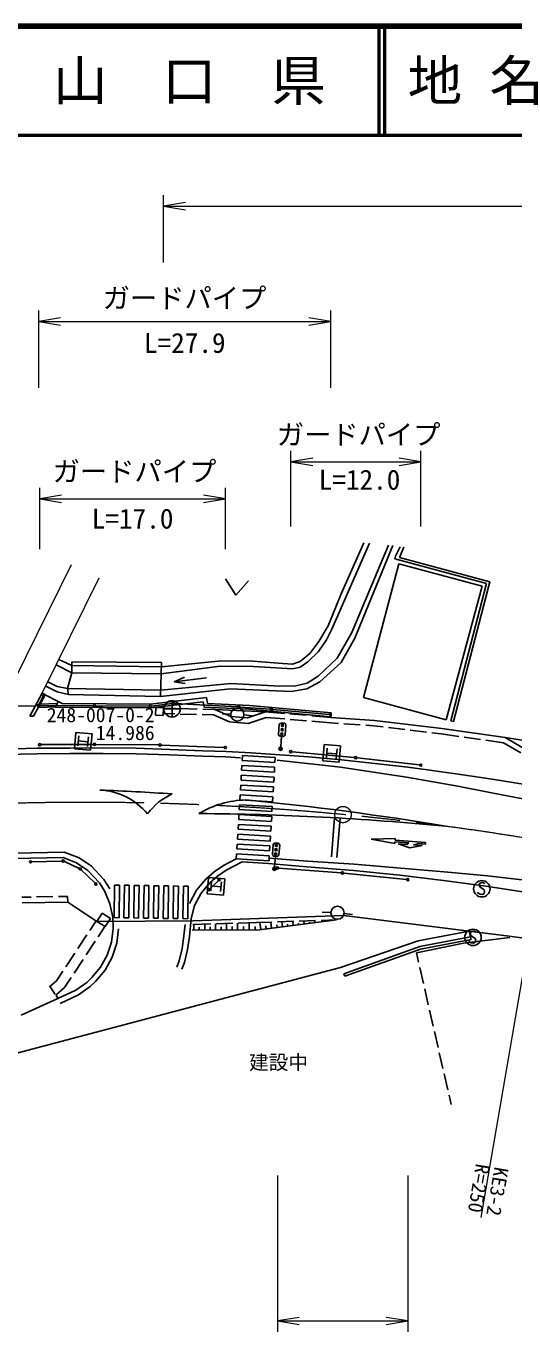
# Model space of a CAD drawing. Units: millimetres, scale not verified. Extents: x 40000 to 680000, y 20000 to 380000.
# Drawn here: x 335424 to 380114, y 260315 to 380000 of the extents above; entities that cross this region are included whole.
import ezdxf
from ezdxf.enums import TextEntityAlignment as Align

# ---------------------------------------------------------------- set-up
doc = ezdxf.new("R2010")
doc.units = ezdxf.units.MM
doc.header["$LTSCALE"] = 1000
doc.linetypes.add('CHAIN', pattern=[18.5, 12, -1.5, 3.5, -1.5])
for name, color, linetype, lineweight in [('M-BGD', 7, 'Continuous', 25), ('M-BMK', 2, 'CHAIN', 13), ('M-BMK-OTRS', 5, 'Continuous', 25), ('M-BMK-SRVR', 3, 'Continuous', 25), ('M-STR-HTXT', 7, 'Continuous', 13), ('M-STR-STRC', 7, 'Continuous', 25), ('M-TTL', 2, 'Continuous', 140), ('M-TTL-LINE', 7, 'Continuous', 50), ('M-WORK', 1, 'Continuous', 13)]:
    doc.layers.add(name, color=color, linetype=linetype, lineweight=lineweight)
doc.layers.add('M-TTL-TXT', color=7, linetype='Continuous')
doc.styles.add('ＭＳ ゴシック', font='')
doc.styles.get('ＭＳ ゴシック').set_extended_font_data('MS Gothic')

# ---------------------------------------------------------------- blocks, each defined once
blk = doc.blocks.new('open_arrow')
at = {"color": 0, "linetype": 'Continuous', "lineweight": -2}
blk.add_lwpolyline([(7.5, 1.25), (0, 0), (7.5, -1.25)], dxfattribs=at)

msp = doc.modelspace()

# ---------------------------------------------------------------- linework, layer by layer
at = {"layer": 'M-BGD'}
for p, q in [((366893, 332593), (363445, 324719)), ((364296, 327956), (366379, 332624)), ((365253, 324417), (368629, 332433)), ((369013, 332379), (365532, 323885)), ((369683, 332286), (369257, 331404)), ((369634, 331302), (370022, 332238)), ((366336, 318475), (369578, 330705)), ((369257, 331404), (369192, 331162)), ((369192, 331162), (377614, 328898)), ((369578, 330705), (377221, 328672)), ((369634, 331302), (377918, 329075)), ((353706, 329325), (354637, 327843)), ((354637, 327843), (355799, 329152)), ((363090, 325022), (364296, 327956)), ((377221, 328672), (373919, 316424)), ((377614, 328898), (374336, 316315)), ((377918, 329075), (374578, 316252)), ((362238, 323592), (363090, 325022)), ((363445, 324719), (362949, 323734)), ((363920, 322060), (365253, 324417)), ((361418, 322486), (362238, 323592)), ((362949, 323734), (362218, 322679)), ((365532, 323885), (364281, 321680)), ((339610, 321385), (338434, 321957)), ((360522, 321761), (361418, 322486)), ((362218, 322679), (361248, 321728)), ((362197, 320417), (363920, 322060)), ((339621, 320728), (338187, 321456)), ((339603, 321740), (347832, 321659)), ((339621, 320728), (339603, 321740)), ((339610, 321385), (347822, 321271)), ((347832, 321659), (347748, 318554)), ((353217, 321325), (347804, 320617)), ((353313, 321816), (347822, 321271)), ((356256, 321307), (353217, 321325)), ((353313, 321816), (356195, 321800)), ((356195, 321800), (358952, 321572)), ((359867, 321076), (356256, 321307)), ((358952, 321572), (359844, 321513)), ((359844, 321513), (360522, 321761)), ((360547, 321257), (359867, 321076)), ((361248, 321728), (360547, 321257)), ((364281, 321680), (362350, 319884)), ((338263, 319461), (337412, 319887)), ((339209, 319272), (339621, 320728)), ((339621, 320728), (347804, 320617)), ((354194, 319743), (347763, 319127)), ((348974, 319907), (349930, 320327)), ((348974, 319907), (351943, 320273)), ((348974, 319907), (350003, 319732)), ((354194, 319743), (358660, 319512)), ((360140, 319536), (361175, 319773)), ((362350, 319884), (361149, 319267)), ((361175, 319773), (362197, 320417)), ((336899, 318847), (335774, 316744)), ((337164, 318706), (336113, 316742)), ((337164, 318706), (336899, 318847)), ((338353, 318083), (337164, 318706)), ((338253, 318985), (337221, 319499)), ((339304, 318737), (338253, 318985)), ((339209, 319272), (338263, 319461)), ((339209, 319272), (347763, 319127)), ((339304, 318737), (339209, 319272)), ((339304, 318737), (347748, 318554)), ((346812, 317859), (351947, 318452)), ((354127, 319262), (347748, 318554)), ((351947, 318452), (352036, 317921)), ((359737, 319010), (354127, 319262)), ((358660, 319512), (360140, 319536)), ((361149, 319267), (359737, 319010)), ((373919, 316424), (366336, 318475)), ((336537, 317534), (338140, 317610)), ((336702, 317842), (338278, 317916)), ((338353, 318083), (338121, 317568)), ((338353, 318083), (338728, 317914)), ((338728, 317914), (346812, 317859)), ((346831, 317509), (351657, 318066)), ((347297, 317540), (347264, 316844)), ((347999, 317507), (347297, 317540)), ((347966, 316811), (347999, 317507)), ((351657, 318066), (351737, 317585)), ((351737, 317585), (355875, 317379)), ((352036, 317921), (355899, 317728)), ((352719, 317359), (354189, 316709)), ((355875, 317379), (363330, 316701)), ((355899, 317728), (363361, 317049)), ((336113, 316742), (335774, 316744)), ((347264, 316844), (347966, 316811)), ((347975, 316989), (349041, 316960)), ((349541, 316946), (351040, 316905)), ((351540, 316891), (352607, 316862)), ((352607, 316862), (354065, 316217)), ((354174, 316928), (353375, 316950)), ((354065, 316217), (355766, 316086)), ((354189, 316709), (355702, 316593)), ((355372, 316862), (356169, 316794)), ((355702, 316593), (357358, 317150)), ((355766, 316086), (357419, 316643)), ((357419, 316643), (359114, 316498)), ((358550, 315085), (358624, 315982)), ((358624, 315982), (358682, 316078)), ((358682, 316078), (358786, 316119)), ((358786, 316119), (359085, 316095)), ((359085, 316095), (359181, 316037)), ((359181, 316037), (359222, 315933)), ((359612, 316455), (361107, 316327)), ((361605, 316284), (363299, 316139)), ((363299, 316139), (364050, 316088)), ((363361, 317049), (363330, 316701)), ((364549, 316053), (366046, 315950)), ((374578, 316252), (374336, 316315)), ((358592, 314982), (358550, 315085)), ((358687, 314924), (358592, 314982)), ((358986, 314899), (358687, 314924)), ((358837, 314911), (358754, 313915)), ((359090, 314940), (358986, 314899)), ((359148, 315036), (359090, 314940)), ((359222, 315933), (359148, 315036)), ((366545, 315916), (367296, 315864)), ((367296, 315864), (368142, 315762)), ((368638, 315702), (370127, 315523)), ((370624, 315463), (372113, 315283)), ((372609, 315223), (373455, 315121)), ((373455, 315121), (375069, 314894)), ((375565, 314825), (377050, 314616)), ((379327, 314801), (380940, 313859)), ((333408, 313738), (336436, 313803)), ((336436, 313803), (339428, 313823)), ((339428, 313823), (342480, 313834)), ((342480, 313834), (345515, 313807)), ((345515, 313807), (348578, 313704)), ((348578, 313704), (351623, 313588)), ((351623, 313588), (353763, 313513)), ((377545, 314546), (379159, 314320)), ((379159, 314320), (380767, 313381)), ((353763, 313513), (356031, 313379)), ((356031, 313379), (358238, 313243)), ((358238, 313243), (361301, 313030)), ((361301, 313030), (364335, 312756)), ((364335, 312756), (367360, 312420)), ((367360, 312420), (370385, 312074)), ((370385, 312074), (372208, 311822)), ((372208, 311822), (375223, 311410)), ((375223, 311410), (378132, 310971)), ((378132, 310971), (381162, 310496)), ((357984, 304088), (358058, 304985)), ((358025, 303984), (357984, 304088)), ((358058, 304985), (358116, 305080)), ((358116, 305080), (358220, 305122)), ((358220, 305122), (358519, 305097)), ((358519, 305097), (358614, 305039)), ((358582, 304038), (358524, 303943)), ((358656, 304935), (358582, 304038)), ((358614, 305039), (358656, 304935)), ((334362, 303699), (338814, 303794)), ((338814, 303794), (340035, 303309)), ((340035, 303309), (341080, 302610)), ((353756, 302638), (355218, 303389)), ((355218, 303389), (357644, 303234)), ((357644, 303234), (361156, 302953)), ((358121, 303926), (358025, 303984)), ((358420, 303901), (358121, 303926)), ((358270, 303914), (358188, 302917)), ((358524, 303943), (358420, 303901)), ((361156, 302953), (365411, 302608)), ((341080, 302610), (342137, 301487)), ((352256, 301470), (352964, 302086)), ((352964, 302086), (353756, 302638)), ((365411, 302608), (369658, 302169)), ((369658, 302169), (373920, 301652)), ((373920, 301652), (377549, 301165)), ((342137, 301487), (342632, 300691)), ((342632, 300691), (343108, 299536)), ((350853, 299395), (351452, 300525)), ((351452, 300525), (352256, 301470)), ((377549, 301165), (381734, 300537)), ((335885, 300170), (335040, 300154)), ((337885, 300209), (336385, 300180)), ((339230, 300236), (338385, 300219)), ((339230, 300236), (339240, 299716)), ((343108, 299536), (343374, 298316)), ((350532, 298196), (350853, 299395)), ((342398, 298693), (341913, 297935)), ((343144, 298216), (342398, 298693)), ((342659, 297458), (343144, 298216)), ((343374, 298316), (343386, 297292)), ((350387, 296562), (350532, 298196)), ((356562, 297144), (363868, 298079)), ((363868, 298079), (362449, 298032)), ((363350, 298758), (362551, 298788)), ((364546, 298670), (365341, 298582)), ((341274, 297114), (341849, 297978)), ((341913, 297935), (342659, 297458)), ((342031, 296537), (342644, 297459)), ((343386, 297292), (343232, 296041)), ((350638, 297152), (356562, 297144)), ((352362, 297707), (350692, 297657)), ((350787, 297152), (350788, 297660)), ((351287, 297152), (351287, 297421)), ((351787, 297151), (351788, 297690)), ((352287, 297150), (352287, 297435)), ((352787, 297149), (352788, 297720)), ((354361, 297768), (352862, 297722)), ((353287, 297149), (353287, 297450)), ((353787, 297148), (353788, 297751)), ((354295, 297147), (354295, 297465)), ((354803, 297146), (354804, 297781)), ((356531, 297834), (354861, 297783)), ((355338, 297146), (355339, 297480)), ((355873, 297145), (355874, 297814)), ((356401, 297144), (356401, 297474)), ((357951, 297881), (356531, 297834)), ((356925, 297190), (356841, 297844)), ((357421, 297254), (357385, 297534)), ((357917, 297317), (357845, 297878)), ((358413, 297381), (358383, 297614)), ((359950, 297948), (358451, 297898)), ((358909, 297444), (358849, 297911)), ((359405, 297508), (359381, 297695)), ((359901, 297571), (359853, 297945)), ((360397, 297635), (360379, 297775)), ((361949, 298015), (360450, 297965)), ((360893, 297698), (360857, 297979)), ((361389, 297762), (361377, 297855)), ((361885, 297825), (361861, 298012)), ((371336, 296150), (376014, 297054)), ((376014, 297054), (376145, 296534)), ((340167, 295448), (340997, 296697)), ((340924, 294871), (341755, 296120)), ((343232, 296041), (342844, 294857)), ((350219, 295353), (350387, 296562)), ((364224, 293721), (371336, 296150)), ((371499, 295637), (364532, 293142)), ((375502, 295957), (371186, 295050)), ((376145, 296534), (371499, 295637)), ((376192, 296288), (371565, 295395)), ((379745, 296472), (375502, 295957)), ((376145, 296534), (376192, 296288)), ((339060, 293782), (339890, 295032)), ((339817, 293205), (340648, 294455)), ((342844, 294857), (342253, 293748)), ((349933, 294158), (350219, 295353)), ((371565, 295395), (364615, 292909)), ((371383, 294191), (371186, 295050)), ((364224, 293721), (332912, 285447)), ((338209, 292502), (338783, 293366)), ((342253, 293748), (341447, 292791)), ((349688, 293559), (349933, 294158)), ((371829, 292242), (371494, 293704)), ((337557, 291941), (338209, 292502)), ((338927, 291867), (339540, 292789)), ((340983, 292354), (339965, 291645)), ((341447, 292791), (340983, 292354)), ((364532, 293142), (364615, 292909)), ((338339, 290876), (334984, 289348)), ((338092, 291230), (337608, 292008)), ((338176, 291221), (338927, 291867)), ((338176, 291221), (338339, 290876)), ((339965, 291645), (338339, 290876)), ((372276, 290292), (371941, 291754)), ((372723, 288343), (372388, 289805)), ((373170, 286393), (372835, 287855)), ((373616, 284444), (373281, 285906)), ((374063, 282494), (373728, 283956)), ((374372, 281148), (374175, 282007))]:
    msp.add_line(p, q, dxfattribs=at)
for centre, radius in [((354773, 316893), 600), ((358919, 315908), 100), ((358853, 315110), 100), ((358886, 315509), 100), ((358853, 315110), 50), ((358886, 315509), 50), ((358919, 315908), 50), ((358742, 313765), 150), ((358742, 313765), 100), ((358742, 313765), 50), ((358287, 304113), 100), ((358320, 304511), 100), ((358287, 304113), 50), ((358353, 304910), 100), ((358320, 304511), 50), ((358353, 304910), 50), ((358175, 302767), 150), ((358175, 302767), 100), ((358175, 302767), 50), ((363950, 298736), 600)]:
    msp.add_circle(centre, radius, dxfattribs=at)
msp.add_arc((355798, 300268), 8812, 120.99941, 121.0302, dxfattribs=at)
at = {"layer": 'M-BMK'}
msp.add_circle((364456, 307731), 750, dxfattribs=at)
msp.add_arc((340832, 58850), 250000, 80.28109, 92.53072, dxfattribs=at)
at = {"layer": 'M-BMK-OTRS'}
for p, q in [((333185, 317683), (336253, 317668)), ((338121, 317568), (346831, 317509)), ((347998, 317489), (349109, 317458)), ((349609, 317445), (351108, 317403)), ((351608, 317389), (352719, 317359)), ((352719, 317359), (357358, 317150)), ((357358, 317150), (359100, 317001)), ((359599, 316958), (361093, 316830)), ((361591, 316787), (363334, 316638)), ((363334, 316638), (367343, 316362)), ((367343, 316362), (373520, 315617)), ((373520, 315617), (379327, 314801)), ((379327, 314801), (384071, 314046)), ((339240, 299716), (335058, 299634)), ((339240, 299716), (341913, 297935)), ((364527, 298473), (350728, 297997)), ((379692, 296578), (364527, 298473)), ((341913, 297935), (350728, 297997)), ((381511, 296354), (379692, 296578))]:
    msp.add_line(p, q, dxfattribs=at)
at = {"layer": 'M-BMK-SRVR'}
for p, q in [((349540, 317421), (348040, 317420)), ((348790, 318170), (348790, 316670))]:
    msp.add_line(p, q, dxfattribs=at)
msp.add_circle((348790, 317420), 750, dxfattribs=at)
at = {"layer": 'M-STR-HTXT'}
for p, q in [((348014, 358345), (348014, 364492)), ((348014, 363492), (526468, 363492)), ((336586, 346845), (336586, 353930)), ((363330, 346845), (363330, 353930)), ((336586, 352930), (363330, 352930)), ((359678, 334126), (359678, 341060)), ((359678, 340060), (371598, 340060)), ((371598, 334126), (371598, 341060)), ((336676, 332054), (336676, 337679)), ((353687, 332054), (353687, 337679)), ((336676, 336679), (353687, 336679)), ((377132, 270794), (383035, 305262)), ((358443, 274640), (358443, 260315)), ((370402, 274640), (370402, 260315)), ((358443, 261315), (370402, 261315))]:
    msp.add_line(p, q, dxfattribs=at)
at = {"layer": 'M-STR-STRC'}
for p, q in [((336991, 318587), (336625, 317832)), ((336696, 317719), (341559, 317693)), ((341809, 317692), (346672, 317666)), ((346921, 317681), (348798, 317908)), ((349047, 317916), (354784, 317594)), ((355034, 317578), (357779, 317386)), ((358028, 317365), (363190, 316889)), ((339841, 313763), (339965, 315258)), ((339965, 315258), (341460, 315134)), ((340239, 314934), (340165, 314037)), ((341136, 314860), (341062, 313963)), ((341460, 315134), (341336, 313639)), ((341561, 314163), (336787, 314142)), ((341336, 313639), (339841, 313763)), ((340202, 314485), (341099, 314411)), ((347562, 314112), (341811, 314163)), ((353548, 313882), (347812, 314106)), ((362622, 312651), (362746, 314146)), ((362746, 314146), (364240, 314022)), ((363020, 313822), (362946, 312925)), ((363917, 313748), (363843, 312851)), ((364240, 314022), (364117, 312527)), ((333418, 313238), (336439, 313303)), ((336439, 313303), (339430, 313323)), ((339430, 313323), (342476, 313334)), ((342476, 313334), (345498, 313307)), ((345498, 313307), (348559, 313205)), ((348559, 313205), (351606, 313088)), ((351606, 313088), (353733, 313014)), ((353733, 313014), (355065, 312936)), ((355223, 312694), (355251, 313145)), ((355223, 312694), (358221, 312514)), ((358248, 312965), (355251, 313145)), ((358221, 312514), (358248, 312965)), ((358429, 312720), (364231, 312084)), ((359789, 313488), (365496, 312957)), ((364117, 312527), (362622, 312651)), ((362983, 313374), (363880, 313300)), ((365744, 312931), (371460, 312280)), ((355142, 311342), (355115, 310892)), ((358140, 311162), (355142, 311342)), ((355196, 312244), (355169, 311793)), ((355169, 311793), (358167, 311613)), ((358194, 312064), (355196, 312244)), ((358167, 311613), (358194, 312064)), ((364231, 312084), (367260, 311630)), ((367260, 311630), (370263, 311150)), ((355088, 310441), (355061, 309990)), ((355061, 309990), (358059, 309810)), ((358086, 310261), (355088, 310441)), ((355115, 310892), (358113, 310712)), ((358059, 309810), (358086, 310261)), ((358113, 310712), (358140, 311162)), ((370263, 311150), (374974, 310321)), ((374974, 310321), (377899, 309751)), ((355034, 309540), (355007, 309089)), ((355007, 309089), (358005, 308909)), ((358032, 309360), (355034, 309540)), ((358005, 308909), (358032, 309360)), ((377899, 309751), (380929, 309179)), ((354899, 307286), (354926, 307737)), ((354926, 307737), (357924, 307557)), ((354980, 308638), (354953, 308188)), ((354953, 308188), (357951, 308008)), ((357978, 308458), (354980, 308638)), ((357951, 308008), (357978, 308458)), ((354872, 306836), (354845, 306385)), ((357869, 306656), (354872, 306836)), ((357896, 307106), (354899, 307286)), ((357842, 306205), (357869, 306656)), ((357924, 307557), (357896, 307106)), ((363393, 303847), (363691, 307436)), ((363891, 303800), (364191, 307407)), ((354791, 305484), (354818, 305934)), ((354791, 305484), (357788, 305304)), ((357815, 305754), (354818, 305934)), ((354845, 306385), (357842, 306205)), ((357788, 305304), (357815, 305754)), ((367031, 305468), (369242, 305531)), ((369209, 305082), (367031, 305468)), ((369220, 305232), (369209, 305082)), ((370504, 305137), (369220, 305232)), ((369242, 305531), (369231, 305381)), ((369231, 305381), (372024, 305176)), ((334351, 304199), (338905, 304296)), ((338905, 304296), (340269, 303754)), ((354709, 304132), (354682, 303681)), ((357707, 303952), (354709, 304132)), ((354763, 305033), (354736, 304582)), ((354736, 304582), (357734, 304402)), ((357761, 304853), (354763, 305033)), ((357734, 304402), (357761, 304853)), ((370583, 304680), (369508, 305060)), ((369508, 305060), (370306, 305001)), ((370306, 305001), (370504, 305137)), ((371702, 304899), (370583, 304680)), ((371408, 305071), (370904, 304957)), ((370904, 304957), (371702, 304899)), ((372012, 305026), (371408, 305071)), ((372024, 305176), (372012, 305026)), ((335945, 303401), (338690, 303467)), ((338929, 303418), (340272, 302803)), ((340269, 303754), (341405, 302994)), ((341405, 302994), (342536, 301794)), ((352656, 302481), (353497, 303067)), ((353497, 303067), (354684, 303678)), ((354682, 303681), (357680, 303501)), ((357680, 303501), (357707, 303952)), ((357694, 303731), (361196, 303452)), ((358557, 302822), (364279, 302392)), ((365473, 303186), (361196, 303452)), ((369742, 302827), (365473, 303186)), ((374074, 302440), (369742, 302827)), ((340476, 302665), (341723, 301461)), ((342536, 301794), (343079, 300919)), ((351036, 300807), (351899, 301822)), ((351899, 301822), (352656, 302481)), ((352019, 300465), (352143, 301960)), ((352143, 301960), (353638, 301837)), ((352255, 300937), (353014, 301660)), ((352417, 301637), (352343, 300740)), ((353638, 301837), (353514, 300342)), ((364528, 302370), (370268, 301784)), ((377687, 302102), (374074, 302440)), ((381924, 301635), (377687, 302102)), ((343484, 298284), (343528, 301268)), ((343528, 301268), (343979, 301261)), ((343979, 301261), (343934, 298278)), ((344384, 298271), (344429, 301254)), ((344429, 301254), (344879, 301248)), ((344879, 301248), (344834, 298264)), ((345285, 298257), (345329, 301241)), ((345329, 301241), (345779, 301234)), ((345779, 301234), (345735, 298250)), ((346185, 298244), (346230, 301227)), ((346230, 301227), (346680, 301221)), ((346680, 301221), (346635, 298237)), ((347130, 301214), (347085, 298230)), ((347580, 301207), (347130, 301214)), ((347536, 298224), (347580, 301207)), ((347986, 298217), (348030, 301200)), ((348030, 301200), (348481, 301194)), ((348481, 301194), (348436, 298210)), ((348931, 301187), (348886, 298203)), ((349381, 301180), (348931, 301187)), ((349337, 298197), (349381, 301180)), ((349831, 301173), (349787, 298190)), ((350282, 301167), (349831, 301173)), ((350282, 301167), (350237, 298183)), ((350385, 299579), (351036, 300807)), ((353514, 300342), (352019, 300465)), ((352380, 301188), (353277, 301114)), ((353314, 301562), (353240, 300666)), ((376845, 300535), (376792, 300629)), ((377017, 300430), (376845, 300535)), ((376979, 301427), (376934, 301250)), ((376934, 301250), (376981, 301095)), ((377165, 301501), (376979, 301427)), ((376981, 301095), (377380, 300821)), ((377226, 300413), (377017, 300430)), ((377285, 301492), (377165, 301501)), ((377383, 300490), (377226, 300413)), ((377402, 301452), (377285, 301492)), ((377380, 300821), (377428, 300667)), ((377428, 300667), (377383, 300490)), ((377457, 301387), (377402, 301452)), ((343484, 298284), (343934, 298278)), ((344834, 298264), (344384, 298271)), ((345735, 298250), (345285, 298257)), ((346635, 298237), (346185, 298244)), ((347085, 298230), (347536, 298224)), ((348436, 298210), (347986, 298217)), ((348886, 298203), (349337, 298197)), ((349787, 298190), (350237, 298183)), ((343886, 297265), (343722, 295932)), ((349889, 296606), (349982, 297653)), ((376169, 296973), (376125, 296796)), ((376356, 297048), (376169, 296973)), ((376476, 297038), (376356, 297048)), ((376593, 296998), (376476, 297038)), ((376648, 296934), (376593, 296998)), ((343722, 295932), (343306, 294660)), ((349727, 295445), (349889, 296606)), ((376035, 296081), (375983, 296176)), ((376207, 295977), (376035, 296081)), ((376125, 296796), (376172, 296642)), ((376172, 296642), (376571, 296368)), ((376417, 295959), (376207, 295977)), ((376574, 296037), (376417, 295959)), ((376571, 296368), (376618, 296214)), ((376618, 296214), (376574, 296037)), ((343306, 294660), (342669, 293467)), ((349456, 294312), (349727, 295445)), ((342669, 293467), (341790, 292427)), ((349225, 293749), (349456, 294312)), ((341790, 292427), (341299, 291965)), ((340216, 291211), (338553, 290424)), ((341299, 291965), (340216, 291211))]:
    msp.add_line(p, q, dxfattribs=at)
for centre, radius in [((337045, 318699), 100), ((336571, 317720), 100), ((341684, 317693), 100), ((346797, 317666), 100), ((348923, 317923), 100), ((354909, 317587), 100), ((357904, 317377), 100), ((363315, 316878), 100), ((336662, 314141), 100), ((341686, 314164), 100), ((347687, 314111), 100), ((353673, 313877), 100), ((359664, 313499), 100), ((365620, 312945), 100), ((371584, 312265), 100), ((335820, 303398), 100), ((338815, 303470), 100), ((340386, 302751), 100), ((358433, 302831), 100), ((353105, 301746), 100), ((364404, 302382), 100), ((370392, 301771), 100), ((377178, 300928), 750), ((341813, 301375), 100), ((352164, 300850), 100), ((376369, 296475), 750)]:
    msp.add_circle(centre, radius, dxfattribs=at)
for centre, radius, start, end in [((341878, 303907), 6082, 39.85058, 87.19277), ((331945, 59725), 250467, 86.14263, 87.6579), ((351280, 304258), 5914, 114.8568, 143.1502), ((355798, 300268), 8812, 91.58507, 120.99941), ((331945, 59725), 250467, 80.3601, 84.59109), ((349759, 58610), 249216, 84.44424, 89.6549)]:
    msp.add_arc(centre, radius, start, end, dxfattribs=at)
at = {"layer": 'M-TTL'}
msp.add_line((680000, 380000), (40000, 380000), dxfattribs=at)
at = {"layer": 'M-TTL-LINE'}
for p, q in [((367750, 380000), (367750, 370000)), ((368250, 380000), (368250, 370000)), ((40000, 370000), (680000, 370000))]:
    msp.add_line(p, q, dxfattribs=at)
at = {"layer": 'M-WORK'}
for p, q in [((334367, 320061), (339591, 330648)), ((336899, 318847), (342123, 329434))]:
    msp.add_line(p, q, dxfattribs=at)

# ---------------------------------------------------------------- block references
at = {"layer": 'M-STR-HTXT', "xscale": 267, "yscale": 267}
for p in [(348014, 363492), (336586, 352930), (359678, 340060), (336676, 336679), (358443, 261315)]:
    msp.add_blockref('open_arrow', p, dxfattribs=at)
at = {"layer": 'M-STR-HTXT', "xscale": 267, "yscale": 267, "rotation": 180}
for p in [(363330, 352930), (371598, 340060), (353687, 336679), (370402, 261315)]:
    msp.add_blockref('open_arrow', p, dxfattribs=at)

# ---------------------------------------------------------------- texts
at = {"layer": 'M-BGD', "style": 'ＭＳ ゴシック'}
msp.add_text('建設中', height=1320, rotation=0.021, dxfattribs=at).set_placement((355854, 285016), align=Align.MIDDLE_LEFT)
at = {"layer": 'M-BMK-SRVR', "style": 'ＭＳ ゴシック'}
for s, p in [('248-007-0-2', (337315, 315801)), ('14.986', (341811, 314163))]:
    msp.add_text(s, height=1320, rotation=0.021, dxfattribs=at).set_placement(p, align=Align.BOTTOM_LEFT)
at = {"layer": 'M-STR-HTXT', "style": 'ＭＳ ゴシック'}
for p in [(349936, 355072), (365890, 342556), (345354, 339187)]:
    msp.add_text('ガードパイプ', height=1833, dxfattribs=at).set_placement(p, align=Align.MIDDLE_CENTER)
for s, p in [('L=27.9', (349958, 349497)), ('L=12.0', (365970, 336961)), ('L=17.0', (345181, 333392))]:
    msp.add_text(s, height=1833, dxfattribs=at).set_placement(p, align=Align.BOTTOM_CENTER)
msp.add_text('R=250', height=1320, rotation=260.281, dxfattribs=at).set_placement((377951, 275574), align=Align.TOP_LEFT)
msp.add_text('KE3-2', height=1320, rotation=260.281, dxfattribs=at).set_placement((377951, 275574), align=Align.BOTTOM_LEFT)
at = {"layer": 'M-TTL-TXT', "style": 'ＭＳ ゴシック'}
msp.add_text('山\u3000口\u3000県', height=3666, dxfattribs=at).set_placement((350375, 375000), align=Align.MIDDLE_CENTER)
msp.add_text('地 名', height=3666, dxfattribs=at).set_placement((370380, 375000), align=Align.MIDDLE_LEFT)

doc.saveas('drawing.dxf')
